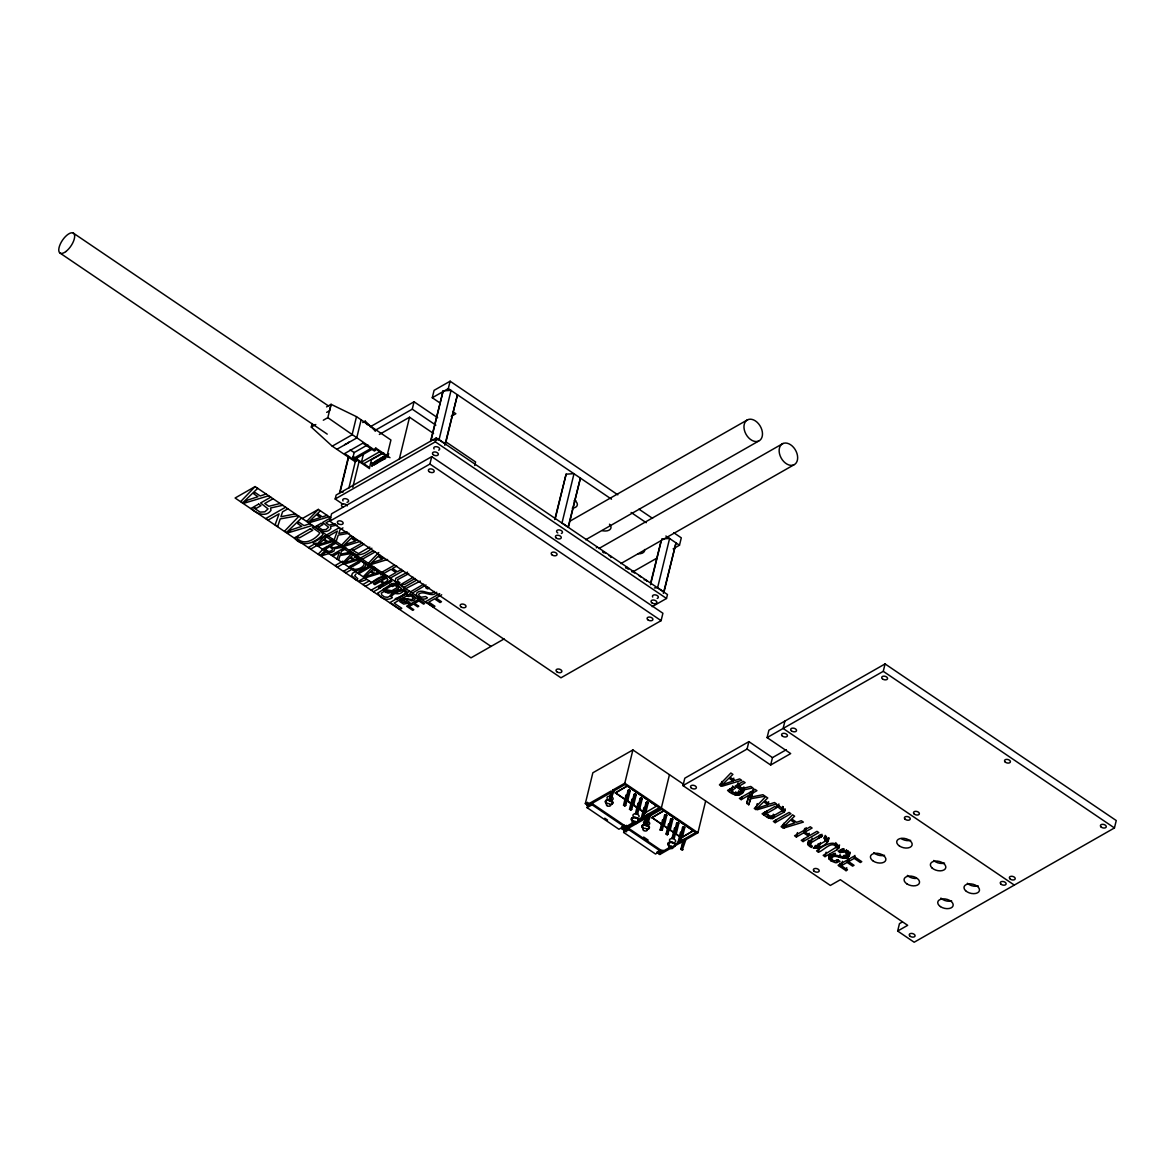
<?xml version="1.0" encoding="UTF-8"?>
<svg xmlns="http://www.w3.org/2000/svg" width="1175" height="1175" viewBox="0 0 1175 1175"><rect width="100%" height="100%" fill="white"/><g stroke="black" fill="none" stroke-linecap="round" stroke-linejoin="round"><path stroke-width="1.5" d="M828.683 858.176C831.929 849.936 841.873 860.232 846.984 855.033L846.793 853.505L844.458 851.919L840.037 852.536L838.23 851.317C841.52 847.498 853.3 852.786 847.968 856.942C842.798 861.26 836.145 853.314 831.268 857.765L831.533 859.292L833.824 860.834L838.186 860.129L839.993 861.363L835.337 862.67L831.136 860.981L828.683 858.176L829.418 854.592M741.836 787.823L740.94 791.539L737.386 793.566L734.845 793.331L729.014 789.571L727.56 790.393C731.584 794.447 739.428 797.766 743.452 791.921L743.085 790.07L752.867 787.896L750.737 786.442L741.763 788.704L738.488 786.457L739.207 783.505M838.877 847.968C835.102 837.599 821.487 846.911 816.581 850.906L818.417 852.154C823.528 850.964 831.503 840.081 836.438 847.072L823.176 855.385L825.012 856.619L837.217 849.657L839.596 845.016M807.578 843.723L809.296 841.241L817.433 836.6L822.603 835.91L810.236 843.224L810.456 844.869L812.498 846.323L811.396 847.454L807.915 844.663L808.297 840.771M377.601 572.342L377.307 570.037L373.547 566.835L372.108 568.23L374.649 570.859M828.243 841.227L828.023 839.405L825.026 836.85L823.881 837.966L825.687 840.859L813.32 848.144C819.416 848.526 827.978 844.796 828.962 838.274M609.061 800.674L612.762 790.07L613.952 790.863L610.251 801.467L609.061 800.674L611.029 791.054L586.736 804.919L587.911 805.727L624.968 784.577L659.175 807.754L638.715 819.43M610.251 801.467L610.897 798.266M644.443 824.644L648.159 814.04L650.509 815.641L646.808 826.245L644.443 824.644L646.426 815.024M705.602 801.232L697.921 832.752L685.892 839.611L682.19 850.215L681.015 849.408L682.983 839.802L684.158 840.595M326.679 412.381L329.676 410.663L331.071 404.317L356.495 416.67L390.923 439.993L387.089 455.738M740.94 791.539L740.735 789.967L735.197 786.046L743.305 781.419L745.141 782.653L738.488 786.457M323.316 420.224L327.825 417.654L331.071 404.317L326.562 406.903M329.778 521.186L331.585 513.783L431.724 456.649L662.906 613.262L661.099 620.664L560.96 677.799L329.778 521.186L429.918 464.037L431.724 456.649M342.748 504.119L335.183 498.993L336.153 495.042L436.292 437.908L667.473 594.535L666.504 598.472L652.198 606.638M356.495 416.67L352.074 434.838L332.231 446.162L311.287 427.083L312.153 423.543M339.457 493.456L348.476 456.473M348.696 456.899L340.104 492.119L343.276 491.914M361.136 419.813L356.715 437.981L336.858 449.305M367.775 444.782L354.145 452.566L352.588 458.926L370.786 448.542M348.887 488.08L356.172 458.147M375.486 431.152L365.219 421.135L364.926 422.339L367.496 424.851M332.231 446.162L355.423 461.878L356.833 458.984L369.582 467.621L371.506 459.748L383.637 452.83M352.794 487.272L359.197 461.026M363.383 454.24L361.474 462.127L379.657 451.743M356.245 461.408L344.642 453.55L362.84 443.166L374.428 451.024L375.853 448.13L389.997 457.707M386.384 454.901L385.503 458.544L384.343 459.205L385.224 455.562L382.844 460.057L383.726 456.414L382.903 456.899L381.346 460.908L382.228 457.281L381.405 457.751L379.848 461.76L380.729 458.133L379.907 458.603L378.35 462.627L379.231 458.984L376.852 463.479L377.733 459.836L376.911 460.321L376.015 463.949L375.354 464.331L376.235 460.688L374.517 464.801L373.856 465.183L374.737 461.555L371.858 466.328L372.739 462.686L370.478 463.978M388.661 453.609L387.779 457.237L375.031 448.6L375.853 448.13M399.294 459.234L409.532 417.228L433.546 433.502M374.737 430.579L412.263 409.179L414.055 401.777L437.658 417.757M439.656 402.746L432.282 397.752L434.089 390.35L450.113 381.214L617.83 494.837M430.491 441.506L443.151 390.864L451.068 390.35L439.053 439.656L445.457 443.988L457.472 394.697L444.811 445.325M443.151 390.864L431.137 440.17L439.053 439.656M335.183 498.993L435.323 441.844L436.292 437.908M432.282 397.752L448.307 388.602L450.113 381.214M474.729 465.491L475.581 461.981L445.56 441.638M554.732 519.526L566.115 474.171L574.017 473.657L562.002 522.963L568.406 527.296L580.435 477.99L568.186 526.87M555.378 518.19L566.115 474.171M624.248 825.144L623.94 826.377L618.931 829.242L587.089 807.666L592.097 804.802L592.391 803.568L588.396 805.859L588.69 804.625L587.691 805.198L585.326 803.597L592.846 772.783L632.899 749.929L684.085 784.606M586.736 804.919L587.338 802.452L588.513 803.259L587.515 803.832M587.089 807.666L587.691 805.198M587.911 805.727L588.22 804.493M650.759 582.536L661.202 540.559M650.553 584.724L661.275 540.706M663.361 593.404L676.036 542.762L664.007 592.068L657.603 587.72L669.618 538.429L661.716 538.943M643.312 812.013L615.362 792.787L627.377 785.928L656.81 806.153M673.128 548.857L679.488 545.229L681.294 537.842L673.745 532.716M612.762 790.07L624.792 783.211L632.899 749.929M627.377 785.928L615.303 793.037M628.405 794.491L625.717 805.433L624.718 806.006L623.543 805.198L625.937 795.343L626.936 794.77M623.543 805.198L624.542 804.625L628.038 790.408L629.036 789.835L630.211 790.628L627.803 800.498L626.804 801.071M624.718 806.006L625.923 801.071M625.629 800.263L626.627 799.69L629.036 789.835M626.642 831.768L622.118 828.904L622.721 826.407L621.722 826.98M623.602 828.463L623.293 829.697L646.088 816.698M656.796 852.213L660.805 849.922L660.512 851.155L655.503 854.019L623.646 832.443L624.248 829.976L621.898 828.375M633.31 802.907L631.709 809.487L630.711 810.06L629.521 809.267L631.93 799.397L634.118 799.632M624.777 829.256L624.483 830.49L661.525 809.355L695.732 832.532L675.273 844.193M629.521 809.267L630.534 808.694L634.015 794.462L635.029 793.889L636.204 794.697L633.795 804.552L632.796 805.125M630.711 810.06L632.312 803.48M631.621 804.332L632.62 803.759L635.029 793.889M623.646 832.443L628.654 829.579L628.963 828.346L624.953 830.637M635.513 813.32L636.527 812.748L640.008 798.53L641.021 797.957L642.196 798.75L641.197 799.323L637.702 813.541L636.703 814.113L635.513 813.32L637.922 803.465L638.921 802.892M637.614 808.385L638.613 807.812L641.021 797.957M638.789 809.178L639.788 808.62L642.196 798.75M644.899 812.674L642.696 818.182L641.506 817.374L643.915 807.519L646.103 807.739M641.506 817.374L642.519 816.801L646 802.584L647.014 802.011L648.189 802.819L645.78 812.674L643.606 812.439L644.605 811.881L647.014 802.011M642.696 818.182L643.9 813.247M679.884 836.791L651.934 817.565L663.948 810.706L693.441 830.681L681.353 837.79M669.456 774.707L661.349 807.989L649.334 814.833L645.633 825.438M663.948 810.706L651.875 817.815M660.1 829.976L662.509 820.106L663.508 819.548L664.683 820.341L662.274 830.196L660.1 829.976L661.099 829.403L664.595 815.186L665.593 814.613L666.783 815.406L664.374 825.261L663.376 825.834M662.186 825.041L663.199 824.468L665.593 814.613M682.646 841.462L659.865 854.475L658.676 853.667L659.293 851.17L658.294 851.743M659.865 854.475L660.159 853.241M669.471 829.33L667.268 834.837L666.093 834.03L668.502 824.174L670.675 824.395M666.093 834.03L667.092 833.457L670.587 819.239L671.586 818.667L672.761 819.46L670.367 829.33L669.368 829.902L670.558 824.967M667.268 834.837L668.472 829.902M668.178 829.095L669.192 828.522L671.586 818.667M682.983 785.605L747.08 749.033L770.668 765.013L790.687 753.586L767.099 737.606L768.905 730.204L885.069 663.919L1116.25 820.547L1114.443 827.949L914.165 942.232L897.656 931.041L907.673 925.327L840.36 879.723L830.358 885.436L682.983 785.605L684.79 778.203L748.886 741.631L772.474 757.611L786.339 749.709M672.085 838.098L674.494 828.228L675.493 827.655L676.668 828.463L674.259 838.318L672.085 838.098L673.084 837.525L676.58 823.293L677.578 822.72L678.753 823.528L676.359 833.383L675.361 833.956M674.171 833.163L675.17 832.59L677.578 822.72M682.543 833.09L680.252 842.372L679.253 842.945L678.078 842.152L680.487 832.297L682.66 832.517M678.078 842.152L679.077 841.579L681.485 831.724M680.163 837.217L682.572 827.362L683.571 826.789L684.746 827.582L682.352 837.452L680.163 837.217L681.162 836.644L683.571 826.789M679.253 842.945L680.061 839.67M720.951 785.913L732.906 774.384L730.865 773.003L719.423 784.885L720.951 785.913L722.023 781.478M729.396 791.642L730.116 788.689M733.082 781.081L729.837 778.878L730.938 777.821L734.874 780.479L739.618 778.922L741.66 780.303L722.243 786.192L724.667 783.842L733.082 781.081L733.802 778.114M731.643 790.364L735.491 788.175L733.655 786.927L729.807 789.115L731.643 790.364L732.73 785.928M731.996 793.404L732.715 790.452M734.904 794.843L735.623 791.891M737.033 787.279L738.12 782.844M747.08 749.033L748.886 741.631M736.328 795.167L737.048 792.214M737.68 795.225L738.767 790.775M739.765 789.13L740.485 786.178M738.987 794.99L739.707 792.038M740.177 792.185L741.263 787.749M740.177 794.491L741.616 788.572M742.012 793.433L743.452 787.514M743.143 790.143L743.804 787.103M748.783 804.772L750.575 797.37L748.534 795.989L746.727 803.377L748.783 804.772L750.781 798.736L765.101 796.195L762.928 794.726L751.354 797.002L752.646 793.11L756.935 790.658L755.099 789.424L739.369 798.398L741.205 799.646L741.924 796.679M742.952 792.728L744.245 788.102M743.452 791.921L744.539 787.485M746.727 803.377L750.605 791.73M750.781 798.736L753.16 789.6M752.646 793.11L753.733 788.675M755.789 809.516L767.76 797.972L765.718 796.591L754.262 808.473L755.789 809.516L757.229 803.597M770.668 765.013L772.474 757.611M784.929 721.068L783.123 728.456L1014.304 885.083M763.912 815.039L764.631 812.087M767.921 804.669L764.69 802.481L765.792 801.423L769.728 804.082L774.457 802.525L776.499 803.906L757.097 809.795L759.52 807.445L767.921 804.669L768.641 801.717M766.129 813.776L776.646 807.768L774.81 806.535L764.293 812.527L766.129 813.776L766.849 810.809M767.51 817.477L762.076 813.805L763.53 812.968L771.064 817.154L782.418 810.677L776.352 805.653L777.806 804.816L784.929 810.559L783.71 812.336L772.21 818.637L767.51 817.477L768.23 814.525M769.082 818.314L769.816 815.362M770.683 818.711L771.402 815.744M772.21 818.637L773.282 814.202M773.62 818.094L774.34 815.142M778.188 806.887L778.908 803.935M775.177 822.662L790.907 813.673L789.071 812.439L773.341 821.413L775.177 822.662L775.897 819.695M781.86 809.384L782.594 806.417M781.962 811.044L782.682 808.092M782.374 809.825L783.093 806.873M782.418 810.677L783.27 807.298M783.71 812.336L784.43 809.384M784.445 811.793L785.164 808.841M782.638 827.714L794.608 816.184L792.567 814.804L781.111 826.686L782.638 827.714L783.725 823.278M783.945 827.993L786.369 825.643L794.77 822.882L791.539 820.679L792.64 819.621L796.577 822.28L801.306 820.723L803.348 822.103L783.945 827.993L784.665 825.041M809.223 833.207L808.503 836.174L801.247 840.316L803.083 841.564L818.813 832.576L816.977 831.342L809.957 835.337L805.081 832.047L812.101 828.037L810.265 826.789L794.535 835.777L796.371 837.011L797.458 832.576M796.371 837.011L803.627 832.869L804.713 828.434M805.081 832.047L806.168 827.611M803.083 841.564L803.803 838.598M807.915 844.663L809.002 840.228M808.708 845.633L809.795 841.197M810.045 844.017L810.97 840.257M809.942 846.617L812.145 838.083M814.583 848.335L815.303 845.383M815.817 848.321L816.537 845.368M818.476 838.289L819.195 835.337M819.342 837.79L820.077 834.837M817.198 848.042L818.285 843.606M820.282 837.408L821.002 834.456M818.505 847.469L819.225 844.517M818.652 847.395L819.372 844.428M821.296 837.276L822.015 834.309M819.298 847.013L820.385 842.578M818.417 852.154L819.137 849.187M824.468 838.318L825.203 835.366M824.879 841.55L826.216 836.248M825.687 840.859L826.612 837.099M826.642 842.828L827.729 838.392M827.67 842.064L828.757 837.628M825.012 856.619L826.098 852.183M828.918 858.837L829.991 854.387M829.403 859.513L830.49 855.077M831.092 858.484L831.988 854.812M831.136 860.981L832.752 854.166M835.161 845.559L835.88 842.592M832.796 856.678L833.516 853.726M833.692 856.34L834.412 853.388M836.233 847.748L837.158 844.12M834.691 856.267L835.41 853.3M837.217 849.657L838.304 845.222M838.583 848.556L839.303 845.603M836.321 862.7L837.041 859.733M767.099 737.606L883.262 671.322L885.069 663.919M837.29 862.567L838.01 859.601M840.037 852.536L840.757 849.584M839.361 857.383L840.081 854.416M840.815 852.095L841.535 849.143M841.976 851.64L842.695 848.688M839.347 866.137L840.066 863.17M843.195 851.581L843.914 848.629M839.919 866.518L840.654 863.566M841.373 865.696L847.116 862.421L852.609 866.137L854.049 865.299L848.57 861.583L854.21 858.367L860.335 862.523L861.774 861.686L853.828 856.296L838.083 865.285L846.044 870.675L847.498 869.838L841.373 865.696L842.46 861.26M843.224 858.235L843.958 855.283M844.193 858.264L844.913 855.312M845.78 852.639L846.499 849.672M845.133 858.176L845.868 855.209M846.162 855.708L847.234 851.273M846.073 857.926L847.513 852.007M846.984 855.033L848.071 850.597M846.969 857.5L848.409 851.596M847.968 856.942L849.055 852.507M847.116 862.421L848.203 857.985M848.761 856.399L849.848 851.963M849.305 855.826L850.024 852.874M846.044 870.675L846.764 867.708M848.57 861.583L849.29 858.631M854.21 858.367L854.93 855.415M897.656 931.041L899.462 923.638L902.327 922.008M681.015 849.408L684.717 838.818L685.892 839.611M338.562 560.093L340.089 555.496L351.002 553.557M750.575 797.37L752.587 791.333M336.99 559.036L339.399 552.412L332.789 556.186M436.762 592.244C431.798 598.574 423.999 589.644 418.711 594.183L418.976 595.696L421.282 597.252L425.644 596.548L427.45 597.767C424.204 601.145 414.07 597.473 416.949 592.802C421.399 588.778 426.863 593.625 431.812 593.008A10.795 6.404 13.7 0 0 434.442 591.451M491.032 646.412L255.122 486.582L240.772 501.49L242.696 502.797L257.736 488.301M298.979 516.222L284.585 531.159L286.509 532.466L301.549 517.955M330.41 517.587L318.322 509.407L306.866 521.289L308.393 522.332L320.364 510.787M316.178 544.936L324.902 535.873L383.887 575.823L371.873 582.683L312.902 542.732L324.917 535.873M323.14 549.063L318.337 554.042L320.261 555.349L325.269 550.517M330.337 541.602L332.745 539.105M350.62 535.653L341.719 544.892L343.247 545.92L352.808 536.696M342.733 562.913L351.472 553.866M378.747 552.529L368.568 563.089L370.096 564.132L379.657 554.894M363.207 576.793L371.932 567.731M368.847 567.363L370.507 565.66L367.393 565.425M317.338 545.714L326.459 536.931M343.908 563.706L353.014 554.908M364.368 577.586L373.488 568.788M413.145 577.263L400.778 584.562L404.655 584.46L415.127 578.482M355.996 573.973L354.718 575.838L357.802 578.746L356.407 580.171L351.619 575.471L352.471 573.297L356.862 570.595M369.861 547.08L358.507 553.557L350.973 549.386L349.533 550.208C356.098 558.58 365.352 553.983 371.887 548.211M388.881 582.932C395.05 579.011 384.886 573.385 380.641 574.81M423.676 584.166L410.633 591.789M426.026 584.974L412.469 593.037M311.287 427.083L315.796 424.513M362.737 422.545L365.219 421.135M255.122 486.582L235.103 498.009L470.999 657.838L504.134 638.921M370.287 426.76L414.055 401.777M379.349 434.456L409.532 417.228M270.808 497.143L260.615 502.959L268.062 508.907L264.83 511.845L260.16 512.109L252.831 507.394L251.009 508.437C256.077 513.519 265.932 517.69 270.999 510.361L270.529 508.011L282.822 505.279M273.114 498.699L264.757 503.473L268.855 506.308L280.149 503.473M353.925 459.836L372.49 449.056M356.833 458.984L356.01 459.454L369.567 468.634M285.642 507.203L265.858 518.483L268.164 520.055L279.077 513.827L275.112 524.755L277.682 526.503L280.208 518.909L298.2 515.707M363.795 463.699L381.978 453.315M287.948 508.76L282.558 511.845L280.928 516.721L295.483 513.872M451.259 416.361L455.871 413.732L452.933 411.735M302.313 518.542L318.337 509.407M314.195 526.562L312.359 527.604L319.923 532.848C315.767 539.369 302.562 547.153 296.232 536.813L294.411 537.856C302.739 548.607 315.297 542.409 323.037 534.581L320.995 531.173M330.762 517.822L322.655 522.449L328.574 527.193L326.004 529.528L322.288 529.734L316.457 525.989L315.017 526.811C319.042 530.85 326.87 534.184 330.909 528.339L330.542 526.473L337.063 525.034M331.262 519.835L325.945 522.86L329.206 525.107L335.198 523.609M339.413 527.619L326.826 534.816L328.662 536.05L337.328 531.1L334.185 539.795L336.226 541.176L338.238 535.139L348.975 533.23M316.178 543.085L308.57 547.418L310.876 548.989L318.484 544.642M325.299 537.871L328.354 536.138M342.968 527.898L340.104 529.528L338.811 533.406L347.08 531.776M322.391 549.136L323.492 548.505L328.912 551.604L331.996 550.502L332.422 548.813L328.207 545.817L334.39 542.292M335.786 543.232L330.718 546.14L333.201 547.844L340.045 546.125M331.394 555.232L343.379 548.387M344.774 549.342L341.499 551.207L340.53 554.159L349.342 552.426M362.267 542.938L351.751 548.945L353.587 550.179L364.103 544.187M342.821 561.136L335.213 565.483L337.519 567.04L343.614 563.574M354.365 557.435L357.303 555.746M373.386 550.634L360.798 557.817L362.62 559.065L375.207 551.883M348.696 566.967L349.798 566.35C352.985 574.399 372.769 564.015 359.579 560.769L360.681 560.137M351.252 566.849L343.643 571.182L345.949 572.754L353.558 568.406M357.273 572.783L369.273 565.939M358.683 573.723L370.668 566.879M364.044 578.056L358.845 581.038L361.959 581.258L366.35 579.613M394.58 564.999L381.992 572.181L383.828 573.429L391.084 569.288L395.946 572.577L388.69 576.719L390.526 577.968L403.113 570.786M362.928 584.504L369.067 581.008M396.753 566.056L392.538 568.45L397.4 571.755L401.615 569.346M365.234 586.075C371.667 584.577 381.699 570.903 387.897 579.686L386.678 581.317L371.227 590.129M373.532 591.701L391.936 581.287L390.541 580.347L385.18 583.387L381.478 580.876L386.825 577.821L385.429 576.881L373.43 583.725L374.84 584.665L380.362 581.508L384.078 584.019L378.541 587.177L379.936 588.132M404.024 587.324L416.229 580.347M405.86 588.558L420.298 581.052M409.752 591.289L389.968 602.569L399.97 609.355L401.791 608.312L394.11 603.098L401.336 598.971L408.224 603.642L410.046 602.599L403.157 597.943L410.237 593.889L417.933 599.103L419.754 598.06M439.7 593.61L425.541 601.688L433.502 607.078L434.941 606.256L428.831 602.114L434.574 598.824L440.052 602.54L441.506 601.717L436.028 598.002L441.668 594.785M570.066 521.083L747.814 419.651M585.649 539.766L758.639 441.066A12.014 8.196 60.3 0 0 757.038 422.178A12.014 8.196 60.3 0 0 743.995 427.847A12.014 8.196 60.3 0 0 758.639 441.066M596.298 547.785L597.443 547.124M598.898 548.534L782.991 443.489M602.511 551.868L605.624 553.028M604.508 552.265L603.436 552.735M610.853 557.523L611.191 556.921A2.188 1.292 13.7 0 0 609.502 555.775L609.091 555.731M620.811 563.603L793.801 464.889A12.014 8.196 60.3 0 0 792.214 446.001A12.014 8.196 60.3 0 0 779.172 451.67A12.014 8.196 60.3 0 0 793.801 464.889M626.804 567.143L625.57 567.848L627.127 568.068M631.68 571.755L632.826 571.109M633.398 571.535L657.236 557.934M585.326 803.597L587.338 802.452M587.206 805.066L591.216 802.775M630.211 790.628L628.038 790.408M636.204 794.697L634.015 794.462M648.189 802.819L646 802.584M644.796 813.012L656.869 805.903M621.413 828.228L626.422 825.379L626.128 826.612L591.921 803.436M622.118 828.904L634.265 821.957M623.778 829.829L627.788 827.553M666.783 815.406L664.595 815.186M664.683 820.341L662.509 820.106M672.761 819.46L670.587 819.239M678.753 823.528L676.58 823.293M676.668 828.463L674.494 828.228M684.746 827.582L682.572 827.362M741.205 799.646L749.885 794.697M681.412 837.54L693.441 830.681M657.985 853.006L662.994 850.157L662.685 851.39L628.478 828.213M658.676 853.667L670.837 846.734M427.715 586.722L425.673 587.72L427.494 588.954L429.433 588.058M266.167 493.999L260.218 495.968L255.269 492.619L253.873 493.955L257.957 496.717L247.382 500.197L244.341 503.15L268.737 495.747M327.061 515.34L322.332 516.897L318.396 514.239L317.294 515.296L320.54 517.485L312.124 520.261L309.701 522.611L329.103 516.721M309.98 523.668L304.017 525.636L299.067 522.288L297.686 523.624L301.755 526.371L291.194 529.866L288.139 532.818L312.535 525.416M331.57 540.397L327.957 541.587L324.961 539.545L324.124 540.368L326.591 542.028L320.173 544.143L318.337 545.934L333.127 541.44M327.957 551.751L324.946 552.749L321.906 555.702L328.868 553.587M340.75 547.535L343.732 546.551M358.125 558.375L354.527 559.564L351.516 557.538L350.679 558.345L353.146 560.02L346.743 562.135L344.892 563.927L359.682 559.432M378.6 572.254L374.987 573.444L371.99 571.417L371.153 572.225L373.621 573.885L367.202 576L365.366 577.792L380.157 573.312M360.71 541.293L344.539 546.199L346.978 543.863L355.379 541.087L352.133 538.884L353.234 537.827L357.171 540.485M342.806 549.357L346.302 548.299M387.559 559.491L371.403 564.411L373.812 562.061L382.228 559.285L378.982 557.097L380.083 556.039L384.019 558.698M341.675 547.227L334.214 548.887L334.126 550.913L331.086 552.647L325.769 551.428M644.076 579.789L644.884 579.745A2.188 1.292 13.7 0 1 646.573 580.891L646.602 581.155M407.578 572.137L395.711 578.408L395.373 581.082L398.854 583.872L399.941 582.741L397.899 581.273L397.693 579.627L408.738 573.679M627.993 569.258L628.933 568.582M654.446 587.926L657.603 587.72M352.838 569.772C356.231 572.548 369.626 566.805 364.808 562.928M883.262 671.322L1114.443 827.949M638.98 509.172L652.58 518.381M448.307 388.602L611.499 499.169M631.137 512.476L646.25 522.713M665.887 536.02L679.488 545.229M412.263 409.179L435.852 425.159M638.657 575.412L641.021 576.998M632.253 571.432L634.617 573.033M435.323 441.844L666.504 598.472M429.918 464.037L661.099 620.664M73.276 233.061L328.222 405.786M375.266 450.554L327.825 417.654M60.16 253.168L327.238 434.118M350.165 449.878L354.145 452.566M353.176 456.502L354.512 457.413M803.627 832.869L808.503 836.174M624.792 783.211L697.921 832.752M640.008 798.53L641.197 799.323M625.937 795.343L627.112 796.136M631.93 799.397L633.105 800.204M637.922 803.465L639.097 804.258M668.502 824.174L669.677 824.967M626.627 799.69L627.803 800.498M632.62 803.759L633.795 804.552M638.613 807.812L639.788 808.62M644.605 811.881L645.78 812.674M663.199 824.468L664.374 825.261M669.192 828.522L670.367 829.33M675.17 832.59L676.359 833.383M681.162 836.644L682.352 837.452M615.362 792.787L643.386 811.763M651.934 817.565L679.943 836.541M624.542 804.625L625.717 805.433M630.534 808.694L631.709 809.487M636.527 812.748L637.702 813.541M642.519 816.801L643.694 817.609M661.099 829.403L662.274 830.196M667.092 833.457L668.267 834.265M673.084 837.525L674.259 838.318M679.077 841.579L680.252 842.372M609.928 800.175L611.117 800.968M645.31 824.145L647.675 825.746M681.882 848.923L683.057 849.716M643.65 837.055L648.115 840.081M592.097 804.802L623.94 826.377M628.654 829.579L660.512 851.155M604.728 818.182L607.563 820.091M978.217 885.891A7.887 4.671 13.7 0 1 967.377 883.262M951.662 900.961A7.887 4.671 13.7 0 1 940.896 898.097M884.54 855.312A7.887 4.671 13.7 0 1 873.73 852.624M916.397 878.445A7.887 4.671 13.7 0 1 907.364 875.404M944.553 863.096A7.887 4.671 13.7 0 1 933.714 860.467M910.654 840.36A7.887 4.671 13.7 0 1 901.254 838.612M349.093 441.991A12.014 5.141 -55.9 0 1 344.642 444.576M647.954 821.487A3.158 1.865 13.7 0 1 648.982 824.6M644.62 824.145A3.158 1.865 13.7 0 1 645.589 821.046M674.479 845.53A3.158 1.865 13.7 0 1 674.039 845.882M669.133 844.972A3.158 1.865 13.7 0 1 670.264 842.372A3.158 1.865 13.7 0 1 674.597 844.091M670.572 841.726A3.158 1.865 13.7 0 1 670.22 838.994A3.158 1.865 13.7 0 1 674.582 839.449A3.158 1.865 13.7 0 1 674.935 842.181M648.527 827.949A3.158 1.865 13.7 0 1 648.086 828.302M643.18 827.391A3.158 1.865 13.7 0 1 645.472 824.762M648.277 826.01A3.158 1.865 13.7 0 1 648.644 826.51M669.28 845.662A3.789 2.247 13.7 0 1 669.06 842.255A3.789 2.247 13.7 0 1 674.538 843.268A3.789 2.247 13.7 0 1 673.789 846.485M646.397 824.556A3.789 2.247 13.7 0 1 649.423 827.097A3.789 2.247 13.7 0 1 646.984 829.051M643.327 828.081A3.789 2.247 13.7 0 1 642.196 825.452A3.789 2.247 13.7 0 1 645.428 824.38M669.148 846.147A3.789 2.247 13.7 0 1 669.192 842.651A3.789 2.247 13.7 0 1 674.788 844.149A3.789 2.247 13.7 0 1 672.805 847.131M647.19 825.379A3.789 2.247 13.7 0 1 649.32 827.89A3.789 2.247 13.7 0 1 646.852 829.55M643.21 828.566A3.789 2.247 13.7 0 1 642.079 825.952A3.789 2.247 13.7 0 1 645.31 824.865M611.397 796.709A3.158 1.865 13.7 0 1 611.822 800.072M607.152 798.427A3.158 1.865 13.7 0 1 610.618 796.444M637.908 820.767A3.158 1.865 13.7 0 1 637.467 821.105M632.561 820.209A3.158 1.865 13.7 0 1 632.194 819.709M632.033 819.195A3.158 1.865 13.7 0 1 633.707 817.594A3.158 1.865 13.7 0 1 637.114 818.373M637.658 818.828A3.158 1.865 13.7 0 1 638.025 819.328M633.105 816.008A3.158 1.865 13.7 0 1 636.174 813.937A3.158 1.865 13.7 0 1 638.818 817.066M611.705 801.247A3.158 1.865 13.7 0 1 611.529 803.524M606.623 802.628A3.158 1.865 13.7 0 1 606.256 802.128M606.08 801.614A3.158 1.865 13.7 0 1 607.754 800.013A3.158 1.865 13.7 0 1 611.162 800.792M632.708 820.884A3.789 2.247 13.7 0 1 632.502 817.477A3.789 2.247 13.7 0 1 637.966 818.49A3.789 2.247 13.7 0 1 637.232 821.722M606.755 803.303A3.789 2.247 13.7 0 1 606.55 799.896A3.789 2.247 13.7 0 1 612.028 800.909A3.789 2.247 13.7 0 1 611.279 804.141M632.591 821.369A3.789 2.247 13.7 0 1 632.62 817.873A3.789 2.247 13.7 0 1 638.216 819.372A3.789 2.247 13.7 0 1 636.248 822.353M634.324 822.148A3.789 2.247 13.7 0 1 633.398 821.824M606.638 803.803A3.789 2.247 13.7 0 1 606.667 800.293A3.789 2.247 13.7 0 1 612.263 801.791A3.789 2.247 13.7 0 1 610.295 804.772M343.35 507.277A2.996 1.777 13.7 0 1 342.498 504.06A2.996 1.777 13.7 0 1 347.271 505.882M575.838 500.506A7.887 4.671 13.7 0 1 574.046 500.8M644.62 549.518A7.887 4.671 13.7 0 1 637.878 553.778M609.472 524.197A7.887 4.671 13.7 0 1 609.942 529.558A7.887 4.671 13.7 0 1 602.188 530.645M574.648 500.447A7.887 4.671 13.7 0 1 572.24 508.188M434.089 448.968A2.996 1.777 13.7 0 1 435.132 446.764A2.996 1.777 13.7 0 1 439.053 447.807A2.996 1.777 13.7 0 1 438.672 450.187M343.041 500.917A2.996 1.777 13.7 0 1 344.319 498.685A2.996 1.777 13.7 0 1 348.27 500.08A2.996 1.777 13.7 0 1 347.007 502.312M557.787 532.951A2.996 1.777 13.7 0 1 557.332 530.219A2.996 1.777 13.7 0 1 561.679 530.85A2.996 1.777 13.7 0 1 561.371 533.465M652.712 597.018A2.996 1.777 13.7 0 1 654.005 594.903A2.996 1.777 13.7 0 1 657.853 596.092A2.996 1.777 13.7 0 1 657.236 598.413M378.159 592.861C379.231 598.442 387.823 601.262 392.377 597.649L390.1 596.107L387.618 597.267L384.622 596.988L381.728 595.035L381.39 593.14C387.53 587.529 395.902 597.532 402.393 592.082C409.091 586.868 394.286 580.215 390.144 585.018L392.421 586.56L394.859 585.429L397.972 585.767L400.925 587.764L401.16 589.688A13.586 8.063 13.7 0 1 397.855 591.671L383.491 589.365L378.159 592.861M399.471 600.322L400.014 601.82L403.759 604.082L408.092 603.23L406.712 602.29C395.123 602.893 405.816 596.459 411.279 600.866C420.018 600.278 411.235 591.407 406.741 595.563L408.122 596.503L411.485 596.019L413.409 598.398A8.24 4.891 13.7 0 1 411.412 599.602L402.702 598.207L399.471 600.322M407.27 592.553L405.962 594.3L396.665 599.617L395.27 598.663C415.039 591.686 400.396 586.222 391.627 596.21L390.232 595.255C394.58 592.479 403.245 585.268 407.27 592.553M383.461 589.101L383.637 590.496L386.281 592.626L387.118 591.759L385.4 589.395L394.829 583.828L390.893 584.342L383.461 589.101M399.221 587.206L397.899 589.101L391.701 592.641L387.75 593.155L397.179 587.588L395.799 585.385L396.665 584.548L399.221 587.206M258.676 504.075L253.829 506.822L256.15 508.393L260.982 505.632L258.676 504.075M310.42 528.721L297.202 536.255L299.507 537.812L312.726 530.278L310.42 528.721M321.113 523.345L317.265 525.533L319.086 526.782L322.934 524.579L321.113 523.345M327.032 546.492L324.094 548.167L325.49 549.107L328.427 547.447L327.032 546.492M358.404 561.43L350.385 566.012L351.78 566.952L359.8 562.384L358.404 561.43M418.623 599.367L406.638 606.212L412.689 610.324L413.806 609.693L409.135 606.535L413.512 604.023L417.698 606.858L418.799 606.227L414.613 603.407L418.917 600.954L423.587 604.112L424.689 603.48L418.623 599.367M782.33 736.035A2.996 1.777 13.7 0 0 787.294 736.137A2.996 1.777 13.7 0 0 783.887 733.288A2.996 1.777 13.7 0 0 782.33 736.035M691.282 787.984A2.996 1.777 13.7 0 0 696.261 788.087A2.996 1.777 13.7 0 0 692.839 785.238A2.996 1.777 13.7 0 0 691.282 787.984M905.029 819.137A2.996 1.777 13.7 0 0 910.067 819.46A2.996 1.777 13.7 0 0 906.909 816.507A2.996 1.777 13.7 0 0 905.029 819.137M814.113 871.204A2.996 1.777 13.7 0 0 819.092 871.307A2.996 1.777 13.7 0 0 815.67 868.457A2.996 1.777 13.7 0 0 814.113 871.204M1000.894 884.099A2.996 1.777 13.7 0 0 1005.932 884.408A2.996 1.777 13.7 0 0 1002.774 881.47A2.996 1.777 13.7 0 0 1000.894 884.099M910.258 936.357A2.996 1.777 13.7 0 0 915.046 936.049A2.996 1.777 13.7 0 0 911.168 933.42A2.996 1.777 13.7 0 0 910.258 936.357M940.455 906.615A7.887 4.671 13.7 0 0 953.072 905.793A7.887 4.671 13.7 0 0 942.849 898.875A7.887 4.671 13.7 0 0 940.455 906.615M965.571 890.665A7.887 4.671 13.7 0 0 978.878 891.722A7.887 4.671 13.7 0 0 970.829 883.879A7.887 4.671 13.7 0 0 965.571 890.665M931.922 867.855A7.887 4.671 13.7 0 0 945.214 868.927A7.887 4.671 13.7 0 0 937.18 861.084A7.887 4.671 13.7 0 0 931.922 867.855M906.953 883.923A7.887 4.671 13.7 0 0 919.452 882.88A7.887 4.671 13.7 0 0 909.024 876.095A7.887 4.671 13.7 0 0 906.953 883.923M873.319 861.128A7.887 4.671 13.7 0 0 885.803 860.071A7.887 4.671 13.7 0 0 875.346 853.285A7.887 4.671 13.7 0 0 873.319 861.128M899.448 846.015A7.887 4.671 13.7 0 0 912.064 845.192A7.887 4.671 13.7 0 0 901.857 838.274A7.887 4.671 13.7 0 0 899.448 846.015M882.469 678.886A2.996 1.777 13.7 0 0 887.433 679.003A2.996 1.777 13.7 0 0 884.026 676.139A2.996 1.777 13.7 0 0 882.469 678.886M791.421 730.835A2.996 1.777 13.7 0 0 796.4 730.953A2.996 1.777 13.7 0 0 792.978 728.103A2.996 1.777 13.7 0 0 791.421 730.835M1005.168 762.002A2.996 1.777 13.7 0 0 1010.206 762.325A2.996 1.777 13.7 0 0 1007.048 759.373A2.996 1.777 13.7 0 0 1005.168 762.002M914.253 814.055A2.996 1.777 13.7 0 0 919.232 814.172A2.996 1.777 13.7 0 0 915.81 811.323A2.996 1.777 13.7 0 0 914.253 814.055M1101.034 826.95A2.996 1.777 13.7 0 0 1106.072 827.273A2.996 1.777 13.7 0 0 1102.914 824.321A2.996 1.777 13.7 0 0 1101.034 826.95M1010.397 879.223A2.996 1.777 13.7 0 0 1015.185 878.915A2.996 1.777 13.7 0 0 1011.308 876.271A2.996 1.777 13.7 0 0 1010.397 879.223M429.11 471.616A2.996 1.777 13.7 0 0 434.089 471.718A2.996 1.777 13.7 0 0 430.682 468.869A2.996 1.777 13.7 0 0 429.11 471.616M338.077 523.565A2.996 1.777 13.7 0 0 343.041 523.668A2.996 1.777 13.7 0 0 339.634 520.819A2.996 1.777 13.7 0 0 338.077 523.565M551.824 554.717A2.996 1.777 13.7 0 0 556.862 555.041A2.996 1.777 13.7 0 0 553.704 552.088A2.996 1.777 13.7 0 0 551.824 554.717M460.908 606.785A2.996 1.777 13.7 0 0 465.887 606.887A2.996 1.777 13.7 0 0 462.465 604.038A2.996 1.777 13.7 0 0 460.908 606.785M647.689 619.666A2.996 1.777 13.7 0 0 652.727 619.989A2.996 1.777 13.7 0 0 649.569 617.051A2.996 1.777 13.7 0 0 647.689 619.666M557.053 671.938A2.996 1.777 13.7 0 0 561.841 671.63A2.996 1.777 13.7 0 0 557.963 669.001A2.996 1.777 13.7 0 0 557.053 671.938M65.785 251.597A12.014 5.141 -55.9 0 0 74.025 233.737A12.014 5.141 -55.9 0 0 60.322 244.003A12.014 5.141 -55.9 0 0 65.785 251.597M669.559 848.042A2.188 1.307 13.7 0 0 673.069 847.807A2.188 1.307 13.7 0 0 670.235 845.882A2.188 1.307 13.7 0 0 669.559 848.042M643.621 830.461A2.188 1.307 13.7 0 0 647.131 830.226A2.188 1.307 13.7 0 0 644.282 828.302A2.188 1.307 13.7 0 0 643.621 830.461M633.002 823.264A2.188 1.307 13.7 0 0 636.512 823.029A2.188 1.307 13.7 0 0 633.663 821.105A2.188 1.307 13.7 0 0 633.002 823.264M607.049 805.683A2.188 1.307 13.7 0 0 610.559 805.448A2.188 1.307 13.7 0 0 607.725 803.524A2.188 1.307 13.7 0 0 607.049 805.683M651.684 602.672A2.996 1.777 13.7 0 0 656.707 602.922A2.996 1.777 13.7 0 0 653.462 600.014A2.996 1.777 13.7 0 0 651.684 602.672M556.083 537.9A2.996 1.777 13.7 0 0 561.107 538.15A2.996 1.777 13.7 0 0 557.861 535.242A2.996 1.777 13.7 0 0 556.083 537.9M433.134 454.607A2.996 1.777 13.7 0 0 438.157 454.857A2.996 1.777 13.7 0 0 434.912 451.934A2.996 1.777 13.7 0 0 433.134 454.607"/></g></svg>
